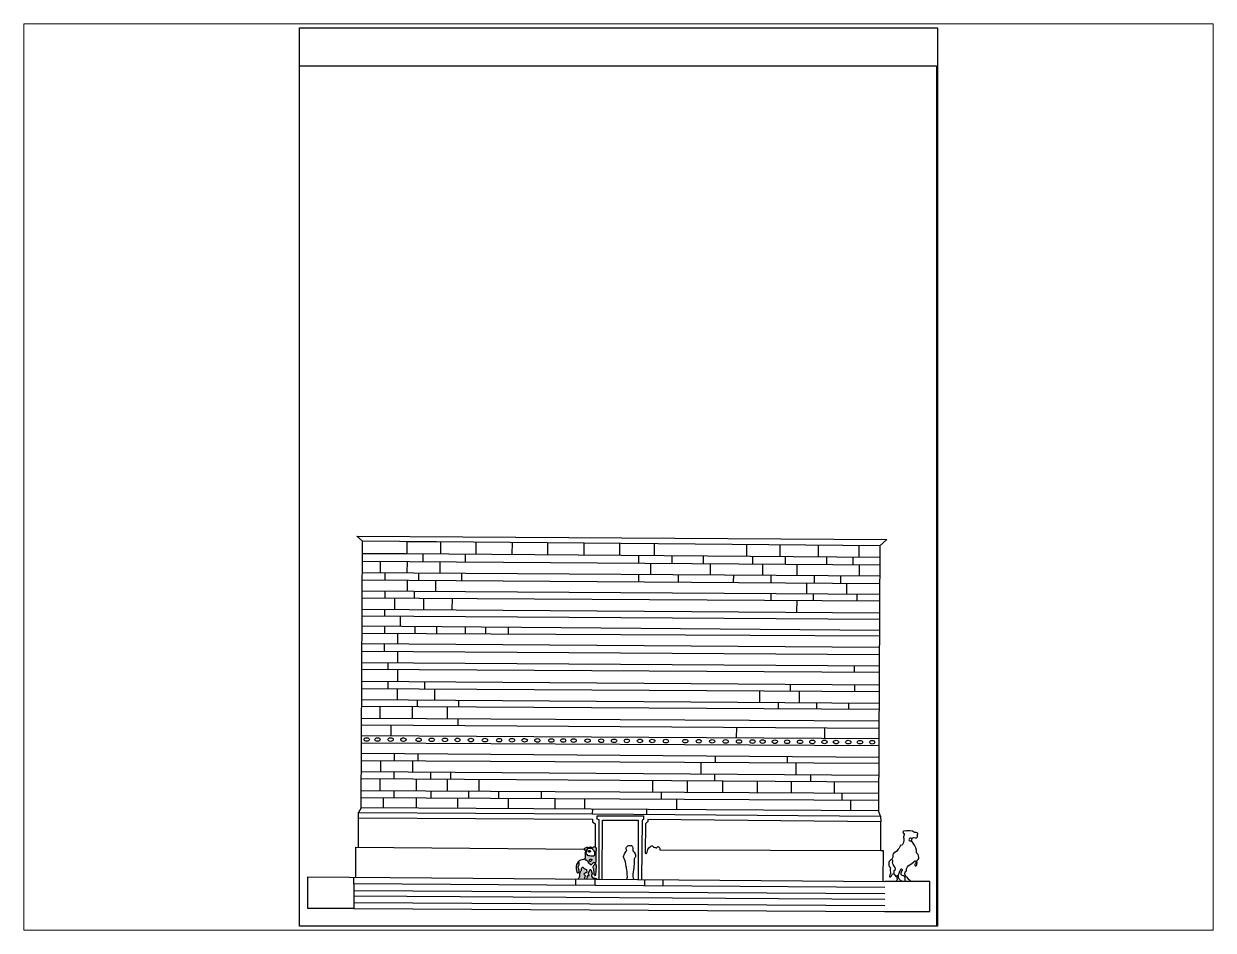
# Paper-space layout 'Layout1' of a CAD drawing. Header units: inches. Extents: x 1.05 to 9.45, y 0.8 to 7.2.
# The model-space entities are those that its viewports show. They can reach past a viewport. Long polylines and large blocks are cut down to what shows.
import ezdxf

# ---------------------------------------------------------------- set-up
doc = ezdxf.new("R2010")
doc.units = ezdxf.units.IN
doc.header["$MEASUREMENT"] = 0
doc.layers.add('Layer1', color=30, linetype='Continuous', lineweight=30)
doc.layers.add('çziigi', color=10, linetype='Continuous')
picture_1 = doc.add_image_def('image1.jpg', size_in_pixel=(2029, 2740))

msp = doc.modelspace()

# ---------------------------------------------------------------- hatches: boundary and pattern name
at = {"layer": 'çziigi'}
h = msp.add_hatch(color=1, dxfattribs=at)
h.dxf.hatch_style = 1
h.paths.add_polyline_path([(98.13, 22.77), (98.13, 23.8), (98.13, 24.65), (98.17, 25.24), (98.17, 25.6), (98.06, 25.91), (97.76, 26.09), (97.52, 26.21), (97.21, 26.11), (97, 25.99), (96.81, 25.79), (96.57, 26.02), (96.31, 26.07), (96.07, 26.07), (95.82, 26.02), (95.55, 25.93), (95.46, 25.93), (95.37, 26.03), (95.21, 26.01), (95.01, 25.97), (94.8, 25.91), (94.5, 25.8), (94.22, 25.63), (94.15, 25.47), (94.34, 25.11), (94.52, 24.96), (94.52, 24.61), (94.41, 24.4), (94.38, 24.19), (94.46, 23.86), (94.46, 23.26), (94.46, 22.89), (94.4, 22.6), (94.32, 22.26), (94.44, 21.98), (94.74, 21.89), (95.03, 21.75), (95.2, 21.47), (95.4, 21.12), (95.67, 20.84), (95.97, 20.61), (96.3, 20.33), (96.41, 20.33), (96.69, 20.53), (96.96, 20.81), (97.23, 21.01), (97.44, 21.1), (97.74, 21.1), (98.04, 21.21), (98.13, 21.57), (98.13, 22.14)])
h.paths.add_polyline_path([(95.91, 21.95), (96.05, 22.08), (96.26, 22.17), (96.48, 22.17), (96.61, 22.05), (96.61, 21.82), (96.47, 21.63), (96.28, 21.48), (96.19, 21.41), (96.1, 21.41), (96.01, 21.49), (95.93, 21.59), (95.91, 21.73)], flags=16)
h.paths.add_polyline_path([(95.34, 23.42), (95.07, 23.66), (94.91, 23.88), (94.8, 24.05), (94.8, 24.33), (94.81, 24.85), (94.98, 25.16), (95.19, 25.48), (95.48, 25.74), (95.82, 25.81), (96.25, 25.81), (96.6, 25.74), (96.86, 25.59), (97.04, 25.38), (97.22, 25.09), (97.36, 24.88), (97.51, 24.57), (97.57, 24.16), (97.57, 23.81), (97.53, 23.54), (97.39, 23.3), (97.23, 23.18), (96.97, 23.15), (96.63, 23.15), (96.31, 23.19), (95.93, 23.24), (95.63, 23.28)], flags=16)
h.paths.add_polyline_path([(95.55, 24.53), (95.46, 24.65), (95.46, 24.74), (95.55, 24.96), (95.75, 25.07), (95.94, 25.07), (96.14, 24.98), (96.21, 24.84), (96.21, 24.66), (96.11, 24.53), (95.94, 24.47), (95.77, 24.47)], flags=0)
h.paths.add_polyline_path([(92.27, 19.88), (92.37, 20.04), (92.43, 20.23), (92.52, 20.5), (92.52, 20.81), (92.46, 21.1), (92.38, 21.22), (92.31, 21.22), (92.17, 21.12), (92.03, 21.02), (91.83, 20.74), (91.59, 20.35), (91.5, 19.87), (91.5, 19.44), (91.5, 18.95), (91.58, 18.43), (91.75, 17.91), (92.03, 17.68), (92.1, 17.68), (92.25, 17.8), (92.42, 18.01), (92.46, 18.22), (92.42, 18.5), (92.38, 18.78), (92.31, 19.01), (92.22, 19.23), (92.13, 19.43), (92.13, 19.55), (92.18, 19.73)])
h.paths.add_polyline_path([(94.97, 18.16), (94.93, 18.44), (94.86, 18.73), (94.58, 18.87), (94.33, 18.95), (94.07, 19.07), (93.91, 19.25), (93.69, 19.49), (93.53, 19.49), (93.3, 19.26), (93.19, 19.03), (93.19, 18.82), (93.19, 18.54), (93.15, 18.36), (93.03, 18.16), (92.91, 17.94), (92.78, 17.71), (92.7, 17.43), (92.7, 17.08), (92.7, 16.78), (92.65, 16.51), (92.59, 16.18), (92.38, 15.97), (92.2, 15.78), (92.2, 15.58), (94.16, 15.57), (94.24, 15.64), (94.27, 15.73), (94.27, 15.86), (94.27, 16), (94.3, 16.17), (94.34, 16.32), (94.4, 16.54), (94.4, 16.77), (94.23, 16.99), (94.11, 17.13), (94.06, 17.26), (94.1, 17.38), (94.27, 17.46), (94.44, 17.54), (94.62, 17.6), (94.8, 17.65), (94.88, 17.74), (94.97, 17.94)])
h.paths.add_polyline_path([(96.74, 17.46), (96.57, 18.04), (96.42, 18.4), (96.32, 18.69), (96.2, 18.74), (96.12, 18.68), (95.94, 18.3), (95.75, 17.94), (95.61, 17.7), (95.53, 17.44), (95.53, 17.17), (95.66, 17.01), (95.83, 16.91), (95.83, 16.83), (95.78, 16.74), (95.66, 16.71), (95.53, 16.77), (95.3, 16.77), (95.16, 16.54), (95.2, 16.36), (95.2, 16.18), (95.09, 15.98), (94.98, 15.78), (94.98, 15.56), (98.2, 15.54), (98.23, 15.62), (98.19, 15.73), (97.98, 15.82), (97.67, 15.85), (97.32, 15.94), (96.99, 16.02), (96.75, 16.25), (96.53, 16.56), (96.53, 16.72), (96.7, 17.1)])
h.paths.add_polyline_path([(98.15, 19.28), (98.22, 19.69), (98.12, 20.11), (98.12, 20.41), (98, 20.61), (97.76, 20.66), (97.56, 20.42), (97.43, 20.13), (97.25, 19.91), (97.12, 19.75), (97.03, 19.54), (97.03, 19.38), (97.12, 19.2), (97.23, 18.99), (97.26, 18.92), (97.26, 18.78), (97.26, 18.53), (97.26, 18.3), (97.28, 18.04), (97.28, 17.68), (97.33, 17.3), (97.41, 16.96), (97.7, 16.77), (97.94, 16.91), (97.94, 17.31), (98.08, 18), (98.08, 18.53), (98.04, 18.96)])

# ---------------------------------------------------------------- linework, layer by layer
at = {"layer": 'Layer1'}
msp.add_lwpolyline([(210.95, 297), (210.95, 0), (0, 0), (0, 297)], close=True, dxfattribs=at)
at = {"layer": 'çziigi'}
for p, q in [((20.81, 127.27), (18.91, 128.92)), ((18.91, 128.92), (194.17, 127.84)), ((20.36, 39.12), (20.81, 127.27)), ((191.89, 125.77), (20.81, 127.27)), ((35.63, 123.1), (35.63, 127.14)), ((35.63, 127.14), (46.66, 127.05)), ((46.66, 127.05), (46.66, 123.01)), ((58.42, 122.93), (58.42, 126.94)), ((70.28, 126.84), (70.25, 122.84)), ((81.97, 126.74), (81.97, 122.75)), ((94.01, 126.63), (94.01, 122.66)), ((105.79, 126.53), (105.79, 122.57)), ((117.37, 122.48), (117.4, 126.42)), ((147.9, 122.25), (147.9, 126.16)), ((158.9, 122.17), (158.93, 126.06)), ((171.56, 122.07), (171.59, 125.95)), ((194.17, 127.84), (191.89, 125.77)), ((191.87, 121.92), (20.79, 123.21)), ((20.79, 123.21), (40.79, 123.06)), ((40.79, 123.06), (40.79, 120.55)), ((54.8, 122.95), (54.78, 120.45)), ((112.13, 122.52), (112.13, 120.04)), ((123.19, 119.96), (123.21, 122.44)), ((133.59, 119.89), (133.61, 122.36)), ((149.89, 119.77), (149.89, 122.23)), ((160.71, 119.7), (160.73, 122.15)), ((174.37, 119.6), (174.39, 122.05)), ((182.99, 121.98), (182.97, 119.54)), ((185.01, 121.97), (185.01, 125.83)), ((191.89, 125.77), (191.41, 38.14)), ((20.78, 120.69), (191.86, 119.47)), ((26.67, 120.65), (26.65, 116.89)), ((35.57, 120.59), (35.54, 116.83)), ((46.4, 120.51), (46.37, 116.76)), ((116.03, 120.01), (116.03, 116.31)), ((135.83, 119.87), (135.83, 116.5)), ((153.06, 119.75), (153.06, 116.07)), ((164.46, 119.67), (164.46, 115.99)), ((185.03, 119.52), (185.03, 115.86)), ((20.75, 114.52), (191.82, 113.32)), ((20.76, 116.92), (191.84, 115.82)), ((28.23, 116.87), (28.23, 114.47)), ((35.57, 114.42), (35.57, 110.81)), ((39.32, 116.8), (39.32, 114.39)), ((45.02, 114.35), (45, 110.75)), ((53.56, 116.71), (53.54, 114.29)), ((112.07, 116.33), (112.05, 113.88)), ((125.18, 116.25), (125.18, 113.79)), ((135.83, 116.5), (135.83, 116.18)), ((143.45, 116.13), (143.43, 113.66)), ((155.83, 116.05), (155.81, 113.58)), ((170.23, 115.96), (170.23, 113.48)), ((178.87, 115.9), (178.87, 113.41)), ((20.73, 110.9), (191.8, 109.81)), ((28.21, 110.86), (28.2, 108.48)), ((37.99, 108.43), (37.99, 110.79)), ((167.67, 113.49), (167.67, 109.96)), ((180.87, 113.4), (180.85, 109.88)), ((20.72, 108.52), (191.79, 107.58)), ((31.4, 108.46), (31.38, 104.75)), ((41.16, 104.68), (41.16, 108.41)), ((50.44, 108.36), (50.42, 104.62)), ((155.87, 110.04), (155.85, 107.78)), ((164.41, 107.73), (164.38, 103.83)), ((169.87, 109.95), (169.87, 107.92)), ((169.87, 107.92), (169.87, 107.7)), ((184.24, 109.85), (184.24, 107.63)), ((191.76, 101.39), (20.69, 102.46)), ((20.7, 104.82), (191.77, 103.64)), ((28.09, 104.77), (28.09, 102.42)), ((33.25, 102.38), (33.25, 99.03)), ((191.74, 97.76), (20.67, 99.13)), ((28.16, 96.83), (28.16, 99.07)), ((38.17, 98.99), (38.17, 96.78)), ((45.4, 96.74), (45.4, 98.93)), ((54.83, 98.86), (54.82, 96.69)), ((61.58, 96.65), (61.58, 98.8)), ((69.13, 96.61), (69.13, 98.74)), ((20.66, 96.87), (191.73, 95.94)), ((32.43, 96.81), (32.41, 93.3)), ((20.63, 90.97), (191.7, 89.79)), ((191.71, 92.12), (20.64, 93.39)), ((28.1, 90.92), (28.1, 93.34)), ((32.45, 90.89), (32.43, 87.1)), ((20.61, 87.18), (191.67, 86.05)), ((29.17, 87.13), (29.17, 84.87)), ((20.6, 84.92), (191.66, 83.98)), ((32.44, 84.85), (32.44, 80.95)), ((183.38, 86.11), (183.38, 84.02)), ((20.58, 81.04), (191.64, 79.78)), ((29.23, 80.97), (29.22, 78.49)), ((41.38, 80.88), (41.38, 78.42)), ((162.21, 80), (162.21, 77.76)), ((183.51, 79.84), (183.51, 77.65)), ((20.55, 74.92), (191.61, 73.75)), ((20.56, 78.54), (191.63, 77.6)), ((32.34, 78.47), (32.31, 74.84)), ((38.87, 74.79), (38.86, 72.64)), ((44.62, 78.41), (44.6, 74.75)), ((152.09, 77.82), (152.07, 74.02)), ((165.23, 77.75), (165.23, 73.93)), ((20.53, 72.74), (191.6, 71.8)), ((26.52, 72.71), (26.52, 68.79)), ((37.25, 72.65), (37.25, 68.73)), ((48.84, 72.58), (48.82, 68.67)), ((52.55, 74.7), (52.55, 72.56)), ((158.3, 73.97), (158.29, 71.98)), ((170.91, 73.89), (170.9, 71.91)), ((181.57, 73.81), (181.57, 71.86)), ((20.51, 68.82), (191.58, 67.88)), ((52.5, 66.39), (52.51, 68.65)), ((20.48, 62.99), (191.54, 62.05)), ((20.5, 66.61), (191.56, 65.41)), ((30.22, 66.54), (30.2, 62.93)), ((144.44, 65.74), (144.43, 62.31)), ((173.54, 65.53), (173.54, 62.15)), ((191.53, 59.63), (20.47, 60.5)), ((191.51, 55.79), (20.45, 57.09)), ((31.27, 57.01), (31.26, 54.61)), ((39.09, 56.95), (39.09, 54.57)), ((137.42, 56.2), (137.41, 54.07)), ((161.25, 56.02), (161.25, 53.94)), ((191.5, 53.79), (20.44, 54.66)), ((26.75, 54.63), (26.75, 50.98)), ((37.41, 54.58), (37.41, 50.9)), ((132.73, 54.09), (132.73, 50.23)), ((164.1, 53.93), (164.1, 50)), ((191.46, 47.61), (20.41, 48.76)), ((191.48, 49.81), (20.42, 51.03)), ((26.61, 48.71), (26.59, 44.7)), ((31.14, 50.95), (31.14, 48.68)), ((38.64, 44.64), (38.64, 48.63)), ((43.36, 50.86), (43.36, 48.6)), ((48.79, 48.57), (48.79, 44.59)), ((49.98, 50.81), (49.97, 48.56)), ((59.25, 48.49), (59.25, 44.54)), ((116.72, 48.11), (116.72, 44.24)), ((128.17, 48.03), (128.17, 44.19)), ((137.27, 50.19), (137.27, 47.97)), ((139.95, 44.13), (139.97, 47.95)), ((151.35, 47.88), (151.33, 44.07)), ((162.59, 47.8), (162.59, 44.01)), ((168.94, 49.97), (168.94, 47.76)), ((176.82, 47.7), (176.82, 43.94)), ((191.44, 43.86), (20.39, 44.74)), ((31.21, 44.68), (31.2, 42.49)), ((43.41, 44.62), (43.41, 42.43)), ((55.89, 44.55), (55.89, 42.36)), ((65.76, 44.5), (65.75, 42.3)), ((79.95, 44.43), (79.95, 42.23)), ((119.61, 44.23), (119.61, 42.01)), ((179.36, 43.92), (179.36, 41.68)), ((20.38, 42.55), (191.43, 41.62)), ((27.62, 42.51), (27.62, 39.08)), ((38.71, 39.02), (38.73, 42.45)), ((52.28, 42.38), (52.26, 38.94)), ((69.13, 38.84), (69.13, 42.29)), ((84.4, 42.2), (84.4, 38.75)), ((94.23, 42.15), (94.23, 38.7)), ((124.75, 38.52), (124.77, 41.98)), ((182.2, 41.67), (182.18, 38.19)), ((19.48, 35.78), (19.49, 37.53)), ((19.48, 26.16), (19.48, 35.78)), ((19.48, 35.78), (96.83, 35.33)), ((20.36, 39.12), (19.49, 37.53)), ((19.49, 37.53), (96.93, 37.09)), ((191.41, 38.14), (20.36, 39.12)), ((96.93, 37.09), (96.94, 38.68)), ((96.93, 37.09), (192.16, 36.38)), ((98.42, 35.4), (98.42, 36.46)), ((98.42, 36.46), (113.71, 36.46)), ((99.07, 35.12), (98.42, 35.4)), ((113.71, 36.46), (113.71, 35.3)), ((114.89, 36.96), (114.89, 38.58)), ((192.16, 36.38), (191.41, 38.14)), ((192.16, 36.38), (192.17, 34.54)), ((96.83, 35.33), (96.83, 34.54)), ((96.83, 34.54), (97.76, 33.86)), ((97.76, 33.86), (97.76, 26.09)), ((99.07, 15.53), (99.07, 35.12)), ((100.13, 15.52), (100.15, 35.03)), ((100.15, 35.03), (111.96, 35.03)), ((111.96, 35.03), (111.96, 15.43)), ((113.25, 35.03), (113.1, 15.42)), ((113.71, 35.3), (113.25, 35.03)), ((114.42, 33.86), (114.27, 24.17)), ((115.19, 34.64), (114.42, 33.86)), ((115.2, 35.25), (115.19, 34.64)), ((192.17, 34.54), (115.2, 35.25)), ((192.17, 24.97), (192.17, 34.54)), ((200.04, 31.5), (199.66, 31.42)), ((200.45, 31.44), (200.04, 31.5)), ((200.87, 31.52), (200.45, 31.44)), ((201.96, 31.52), (200.87, 31.52)), ((202.67, 31.37), (201.96, 31.52)), ((199.69, 27.69), (199.39, 27.03)), ((199.66, 31.42), (199.5, 31.22)), ((199.5, 31.22), (199.73, 30.64)), ((199.87, 28.42), (199.69, 27.69)), ((199.73, 30.64), (200.09, 30.54)), ((199.81, 29.85), (199.73, 29.51)), ((199.73, 29.51), (199.73, 29.28)), ((199.73, 29.28), (199.87, 29.01)), ((200.09, 30.54), (199.81, 29.85)), ((199.87, 29.01), (199.87, 28.42)), ((201.54, 28.82), (201.52, 28.6)), ((201.52, 28.6), (201.6, 28.35)), ((201.72, 29.02), (201.54, 28.82)), ((201.6, 28.35), (201.78, 28.18)), ((201.99, 29.09), (201.72, 29.02)), ((201.78, 28.18), (202.12, 28.13)), ((202.3, 29.09), (201.99, 29.09)), ((202.12, 28.13), (202.34, 28.3)), ((202.64, 27.73), (202.12, 28.13)), ((202.5, 28.91), (202.3, 29.09)), ((202.34, 28.3), (202.53, 28.61)), ((202.5, 28.91), (202.82, 29.21)), ((202.53, 28.61), (202.5, 28.91)), ((203.38, 26.77), (202.64, 27.73)), ((203.33, 30.99), (202.67, 31.37)), ((202.82, 29.21), (203.17, 29.33)), ((203.17, 29.33), (203.61, 29.25)), ((203.92, 30.99), (203.33, 30.99)), ((203.61, 29.25), (203.92, 29.25)), ((204.41, 30.79), (203.92, 30.99)), ((203.92, 29.25), (204.25, 29.39)), ((204.12, 30.22), (204.41, 30.45)), ((204.31, 29.96), (204.12, 30.22)), ((204.25, 29.39), (204.35, 29.65)), ((204.35, 29.65), (204.31, 29.96)), ((204.41, 30.45), (204.41, 30.79)), ((18.64, 16.17), (18.64, 26.17)), ((18.64, 26.17), (93.98, 25.47)), ((94.15, 25.47), (93.98, 25.47)), ((94.22, 25.63), (94.15, 25.47)), ((94.15, 25.47), (94.34, 25.11)), ((94.5, 25.8), (94.22, 25.63)), ((94.34, 25.11), (94.52, 24.96)), ((94.41, 24.4), (94.38, 24.19)), ((94.38, 24.19), (94.46, 23.86)), ((94.52, 24.61), (94.41, 24.4)), ((94.46, 23.86), (94.46, 23.26)), ((94.8, 25.91), (94.5, 25.8)), ((94.52, 24.96), (94.52, 24.61)), ((95.01, 25.97), (94.8, 25.91)), ((94.81, 24.85), (94.8, 24.33)), ((94.8, 24.05), (94.8, 24.33)), ((94.91, 23.88), (94.8, 24.05)), ((94.98, 25.16), (94.81, 24.85)), ((95.07, 23.66), (94.91, 23.88)), ((94.98, 25.16), (95.19, 25.48)), ((95.21, 26.01), (95.01, 25.97)), ((95.34, 23.42), (95.07, 23.66)), ((95.19, 25.48), (95.48, 25.74)), ((95.37, 26.03), (95.21, 26.01)), ((95.46, 25.93), (95.37, 26.03)), ((95.55, 25.93), (95.46, 25.93)), ((95.46, 24.74), (95.55, 24.96)), ((95.46, 24.65), (95.46, 24.74)), ((95.55, 24.53), (95.46, 24.65)), ((95.48, 25.74), (95.82, 25.81)), ((95.82, 26.02), (95.55, 25.93)), ((95.55, 24.96), (95.75, 25.07)), ((95.77, 24.47), (95.55, 24.53)), ((95.75, 25.07), (95.94, 25.07)), ((95.94, 24.47), (95.77, 24.47)), ((96.07, 26.07), (95.82, 26.02)), ((95.82, 25.81), (96.25, 25.81)), ((95.94, 25.07), (96.14, 24.98)), ((96.11, 24.53), (95.94, 24.47)), ((96.31, 26.07), (96.07, 26.07)), ((96.21, 24.66), (96.11, 24.53)), ((96.14, 24.98), (96.21, 24.84)), ((96.21, 24.84), (96.21, 24.66)), ((96.25, 25.81), (96.6, 25.74)), ((96.57, 26.02), (96.31, 26.07)), ((96.81, 25.79), (96.57, 26.02)), ((96.6, 25.74), (96.86, 25.59)), ((97, 25.99), (96.81, 25.79)), ((96.86, 25.59), (97.04, 25.38)), ((97.21, 26.11), (97, 25.99)), ((97.04, 25.38), (97.22, 25.09)), ((97.52, 26.21), (97.21, 26.11)), ((97.22, 25.09), (97.36, 24.88)), ((97.36, 24.88), (97.51, 24.57)), ((97.51, 24.57), (97.57, 24.16)), ((97.76, 26.09), (97.52, 26.21)), ((97.57, 23.81), (97.53, 23.54)), ((97.57, 24.16), (97.57, 23.81)), ((98.06, 25.91), (97.76, 26.09)), ((98.17, 25.6), (98.06, 25.91)), ((98.13, 24.65), (98.17, 25.24)), ((98.13, 23.8), (98.13, 24.65)), ((98.13, 22.77), (98.13, 23.8)), ((98.17, 25.24), (98.17, 25.6)), ((107.21, 23.32), (107.36, 23.64)), ((107.36, 23.64), (107.54, 24.14)), ((107.54, 24.14), (107.77, 24.5)), ((107.77, 24.5), (107.97, 24.8)), ((107.97, 24.8), (108.18, 25.06)), ((108, 25.92), (108.13, 26.15)), ((108, 25.69), (108, 25.92)), ((108, 25.42), (108, 25.69)), ((108.18, 25.06), (108, 25.42)), ((108.13, 26.15), (108.33, 26.36)), ((108.33, 26.36), (108.61, 26.52)), ((108.61, 26.52), (108.84, 26.65)), ((108.84, 26.65), (109.19, 26.72)), ((109.19, 26.72), (109.5, 26.72)), ((109.5, 26.72), (109.83, 26.63)), ((109.83, 26.63), (110.03, 26.43)), ((110.03, 26.43), (110.16, 26.22)), ((110.16, 26.22), (110.22, 25.78)), ((110.22, 25.78), (110.22, 25.31)), ((110.22, 25.31), (110.22, 24.96)), ((110.22, 24.96), (110.42, 24.73)), ((110.42, 24.73), (110.68, 24.43)), ((110.68, 24.43), (110.97, 23.89)), ((110.97, 23.89), (111.06, 23.55)), ((114.27, 24.17), (114.57, 24.1)), ((114.57, 24.1), (114.65, 24.01)), ((114.65, 24.01), (114.78, 24.06)), ((114.78, 24.06), (114.9, 24.25)), ((114.9, 24.25), (115.01, 24.44)), ((115.01, 24.44), (115.06, 24.93)), ((115.06, 24.93), (115.18, 25.36)), ((115.18, 25.36), (115.56, 25.88)), ((115.56, 25.88), (115.9, 26.19)), ((115.9, 26.19), (116.14, 26.43)), ((116.14, 26.43), (116.4, 26.55)), ((116.4, 26.55), (116.64, 26.53)), ((116.64, 26.53), (116.85, 26.42)), ((116.85, 26.42), (116.97, 26.29)), ((116.97, 26.29), (117.05, 26.16)), ((117.05, 26.16), (117.09, 26.08)), ((117.09, 26.08), (117.22, 26.08)), ((117.22, 26.08), (117.47, 26.05)), ((117.47, 26.05), (117.72, 25.99)), ((117.72, 25.99), (117.96, 25.9)), ((117.96, 25.9), (118.08, 25.85)), ((118.08, 25.85), (118.16, 25.93)), ((118.16, 25.93), (118.2, 26.04)), ((118.2, 26.04), (118.25, 26.15)), ((118.25, 26.15), (118.36, 26.23)), ((118.36, 26.23), (118.55, 26.29)), ((118.55, 26.29), (118.72, 26.25)), ((118.72, 26.25), (118.88, 26.17)), ((118.88, 26.17), (118.94, 26.04)), ((118.94, 26.04), (119.03, 25.92)), ((119.03, 25.92), (119.1, 25.66)), ((119.1, 25.66), (119.17, 25.43)), ((119.17, 25.43), (119.17, 25.27)), ((119.17, 25.27), (119.25, 25.27)), ((119.25, 25.27), (192.17, 24.97)), ((192.17, 24.97), (192.94, 24.97)), ((192.94, 24.97), (192.86, 14.78)), ((196.35, 23.52), (196.41, 24.06)), ((196.64, 24.32), (196.41, 24.06)), ((196.89, 24.39), (196.64, 24.32)), ((197.35, 24.73), (196.89, 24.39)), ((197.93, 25.47), (197.35, 24.73)), ((198.3, 25.82), (197.93, 25.47)), ((198.48, 26.23), (198.3, 25.82)), ((198.66, 26.65), (198.48, 26.23)), ((199.18, 26.8), (198.66, 26.65)), ((199.39, 27.03), (199.18, 26.8)), ((203.75, 25.93), (203.38, 26.77)), ((203.96, 25.12), (203.75, 25.93)), ((203.96, 24.24), (203.96, 25.12)), ((204.51, 23.68), (203.96, 24.24)), ((204.71, 23.24), (204.51, 23.68)), ((91.59, 20.35), (91.5, 19.87)), ((91.5, 19.87), (91.5, 19.44)), ((91.83, 20.74), (91.59, 20.35)), ((92.17, 21.23), (91.83, 20.74)), ((92.17, 21.12), (92, 21)), ((92.13, 19.55), (92.18, 19.73)), ((92.46, 21.63), (92.17, 21.23)), ((92.31, 21.22), (92.17, 21.12)), ((92.18, 19.73), (92.27, 19.88)), ((92.27, 19.88), (92.37, 20.04)), ((92.38, 21.22), (92.31, 21.22)), ((92.37, 20.04), (92.43, 20.23)), ((92.46, 21.1), (92.38, 21.22)), ((92.43, 20.23), (92.52, 20.5)), ((92.88, 21.83), (92.46, 21.63)), ((92.52, 20.81), (92.46, 21.1)), ((92.52, 20.5), (92.52, 20.81)), ((93.46, 21.96), (92.88, 21.83)), ((93.92, 22.05), (93.46, 21.96)), ((94.32, 22.26), (93.92, 22.05)), ((94.4, 22.6), (94.32, 22.26)), ((94.32, 22.26), (94.44, 21.98)), ((94.46, 22.89), (94.4, 22.6)), ((94.44, 21.98), (94.74, 21.89)), ((94.46, 23.26), (94.46, 22.89)), ((94.74, 21.89), (95.03, 21.75)), ((95.03, 21.75), (95.2, 21.47)), ((95.2, 21.47), (95.4, 21.12)), ((95.63, 23.28), (95.34, 23.42)), ((95.4, 21.12), (95.67, 20.84)), ((95.93, 23.24), (95.63, 23.28)), ((95.67, 20.84), (95.97, 20.61)), ((95.91, 21.95), (96.05, 22.08)), ((95.91, 21.73), (95.91, 21.95)), ((95.93, 21.59), (95.91, 21.73)), ((96.31, 23.19), (95.93, 23.24)), ((96.01, 21.49), (95.93, 21.59)), ((95.97, 20.61), (96.3, 20.33)), ((96.1, 21.41), (96.01, 21.49)), ((96.05, 22.08), (96.26, 22.17)), ((96.19, 21.41), (96.1, 21.41)), ((96.28, 21.48), (96.19, 21.41)), ((96.26, 22.17), (96.48, 22.17)), ((96.47, 21.63), (96.28, 21.48)), ((96.3, 20.33), (96.41, 20.33)), ((96.63, 23.15), (96.31, 23.19)), ((96.41, 20.33), (96.69, 20.53)), ((96.61, 21.82), (96.47, 21.63)), ((96.48, 22.17), (96.61, 22.05)), ((96.61, 22.05), (96.61, 21.82)), ((96.97, 23.15), (96.63, 23.15)), ((96.69, 20.53), (96.96, 20.81)), ((96.96, 20.81), (97.23, 21.01)), ((97.23, 23.18), (96.97, 23.15)), ((97.12, 19.75), (97.03, 19.54)), ((97.25, 19.91), (97.12, 19.75)), ((97.39, 23.3), (97.23, 23.18)), ((97.23, 21.01), (97.44, 21.1)), ((97.43, 20.13), (97.25, 19.91)), ((97.53, 23.54), (97.39, 23.3)), ((97.56, 20.42), (97.43, 20.13)), ((97.44, 21.1), (97.74, 21.1)), ((97.76, 20.66), (97.56, 20.42)), ((97.74, 21.1), (98.04, 21.21)), ((98, 20.61), (97.76, 20.66)), ((98.12, 20.41), (98, 20.61)), ((98.04, 21.21), (98.13, 21.57)), ((98.12, 20.11), (98.12, 20.41)), ((98.22, 19.69), (98.12, 20.11)), ((98.13, 22.14), (98.13, 22.77)), ((98.13, 21.57), (98.13, 22.14)), ((98.15, 19.28), (98.22, 19.69)), ((107.1, 23.09), (107.21, 23.32)), ((107.1, 22.95), (107.1, 23.09)), ((107.23, 22.64), (107.1, 22.95)), ((107.35, 22.35), (107.23, 22.64)), ((107.58, 21.84), (107.35, 22.35)), ((107.76, 21.3), (107.58, 21.84)), ((107.86, 20.55), (107.76, 21.3)), ((107.86, 20.23), (107.86, 20.55)), ((108.03, 19.86), (107.86, 20.23)), ((108.11, 19.53), (108.03, 19.86)), ((110.58, 19.84), (110.51, 19.41)), ((110.65, 20.36), (110.58, 19.84)), ((110.7, 21.93), (110.65, 21.55)), ((110.65, 21.55), (110.65, 20.36)), ((110.78, 22.52), (110.7, 22.32)), ((110.7, 22.32), (110.7, 21.93)), ((111, 22.69), (110.78, 22.52)), ((111.14, 22.93), (111, 22.69)), ((111.06, 23.55), (111.14, 23.22)), ((111.14, 23.22), (111.14, 22.93)), ((194.96, 21.4), (194.81, 21.09)), ((194.81, 21.09), (194.81, 20.76)), ((194.81, 20.76), (194.81, 20.18)), ((194.81, 20.18), (195.05, 19.63)), ((195.31, 21.72), (194.96, 21.4)), ((195.54, 21.92), (195.31, 21.72)), ((195.87, 22.03), (195.54, 21.92)), ((195.87, 22.03), (196.35, 22.96)), ((196.1, 21.84), (195.87, 22.03)), ((196.15, 21.63), (196.1, 21.84)), ((196.12, 21), (196.15, 21.26)), ((196.14, 20.64), (196.12, 21)), ((196.28, 20.38), (196.14, 20.64)), ((196.15, 21.26), (196.15, 21.63)), ((196.61, 19.86), (196.28, 20.38)), ((196.35, 22.96), (196.35, 23.52)), ((196.95, 19.35), (196.61, 19.86)), ((201.06, 19.65), (201.24, 19.96)), ((201.24, 19.96), (202.49, 20.68)), ((202.49, 20.68), (203.18, 21.28)), ((203.18, 21.28), (203.45, 21.58)), ((203.55, 20.55), (203.4, 20.38)), ((203.4, 20.38), (203.45, 20.16)), ((203.45, 21.58), (203.61, 21.63)), ((203.45, 20.16), (203.61, 20)), ((203.77, 20.68), (203.55, 20.55)), ((203.61, 21.63), (203.81, 21.48)), ((203.61, 20), (203.84, 20)), ((203.81, 21.01), (203.77, 20.68)), ((203.81, 21.48), (203.81, 21.01)), ((203.84, 20), (204.06, 20.08)), ((204.06, 20.08), (204.15, 20.29)), ((204.14, 21.56), (204.36, 21.78)), ((204.19, 21.11), (204.14, 21.56)), ((204.15, 20.77), (204.19, 21.11)), ((204.15, 20.52), (204.15, 20.77)), ((204.15, 20.29), (204.15, 20.52)), ((204.36, 21.78), (204.56, 22.04)), ((204.56, 22.04), (204.75, 22.37)), ((204.75, 22.71), (204.71, 23.24)), ((204.75, 22.37), (204.75, 22.71)), ((2.7, 5.88), (2.7, 16.29)), ((2.7, 16.29), (193.49, 14.78)), ((17.99, 14.04), (18.01, 16.17)), ((91.5, 19.44), (91.5, 18.95)), ((91.5, 18.95), (91.58, 18.43)), ((91.58, 18.43), (91.75, 17.91)), ((91.75, 17.91), (92.03, 17.68)), ((92.03, 17.68), (92.1, 17.68)), ((92.1, 17.68), (92.25, 17.8)), ((92.13, 19.43), (92.13, 19.55)), ((92.22, 19.23), (92.13, 19.43)), ((92.2, 15.78), (92.38, 15.97)), ((92.2, 15.58), (92.2, 15.78)), ((92.31, 19.01), (92.22, 19.23)), ((92.25, 17.8), (92.42, 18.01)), ((92.38, 18.78), (92.31, 19.01)), ((92.42, 18.5), (92.38, 18.78)), ((92.38, 15.97), (92.59, 16.18)), ((92.46, 18.22), (92.42, 18.5)), ((92.42, 18.01), (92.46, 18.22)), ((92.59, 16.18), (92.65, 16.51)), ((92.65, 16.51), (92.7, 16.78)), ((92.7, 17.43), (92.78, 17.71)), ((92.7, 17.08), (92.7, 17.43)), ((92.7, 16.78), (92.7, 17.08)), ((92.78, 17.71), (92.91, 17.94)), ((92.91, 17.94), (93.03, 18.16)), ((93.03, 18.16), (93.15, 18.36)), ((93.15, 18.36), (93.19, 18.54)), ((93.19, 19.03), (93.3, 19.26)), ((93.19, 18.82), (93.19, 19.03)), ((93.19, 18.54), (93.19, 18.82)), ((93.3, 19.26), (93.53, 19.49)), ((93.53, 19.49), (93.69, 19.49)), ((93.69, 19.49), (93.91, 19.25)), ((93.91, 19.25), (94.07, 19.07)), ((94.1, 17.38), (94.06, 17.26)), ((94.06, 17.26), (94.11, 17.13)), ((94.07, 19.07), (94.33, 18.95)), ((94.27, 17.46), (94.1, 17.38)), ((94.11, 17.13), (94.23, 16.99)), ((94.23, 16.99), (94.4, 16.77)), ((94.27, 15.73), (94.24, 15.64)), ((94.44, 17.54), (94.27, 17.46)), ((94.3, 16.17), (94.27, 16)), ((94.27, 16), (94.27, 15.86)), ((94.27, 15.86), (94.27, 15.73)), ((94.34, 16.32), (94.3, 16.17)), ((94.33, 18.95), (94.58, 18.87)), ((94.4, 16.54), (94.34, 16.32)), ((94.4, 16.77), (94.4, 16.54)), ((94.62, 17.6), (94.44, 17.54)), ((94.58, 18.87), (94.86, 18.73)), ((94.8, 17.65), (94.62, 17.6)), ((94.88, 17.74), (94.8, 17.65)), ((94.86, 18.73), (94.93, 18.44)), ((94.97, 17.94), (94.88, 17.74)), ((94.93, 18.44), (94.97, 18.16)), ((94.97, 18.16), (94.97, 17.94)), ((94.98, 15.78), (95.09, 15.98)), ((94.98, 15.56), (94.98, 15.78)), ((95.09, 15.98), (95.2, 16.18)), ((95.16, 16.54), (95.3, 16.77)), ((95.2, 16.36), (95.16, 16.54)), ((95.2, 16.18), (95.2, 16.36)), ((95.3, 16.77), (95.53, 16.77)), ((95.53, 17.44), (95.61, 17.7)), ((95.53, 17.17), (95.53, 17.44)), ((95.66, 17.01), (95.53, 17.17)), ((95.53, 16.77), (95.66, 16.71)), ((95.61, 17.7), (95.75, 17.94)), ((95.83, 16.91), (95.66, 17.01)), ((95.66, 16.71), (95.78, 16.74)), ((95.75, 17.94), (95.94, 18.3)), ((95.78, 16.74), (95.83, 16.83)), ((95.83, 16.83), (95.83, 16.91)), ((95.94, 18.3), (96.12, 18.68)), ((96.12, 18.68), (96.2, 18.74)), ((96.2, 18.74), (96.32, 18.69)), ((96.32, 18.69), (96.42, 18.4)), ((96.42, 18.4), (96.57, 18.04)), ((96.7, 17.1), (96.53, 16.72)), ((96.53, 16.72), (96.53, 16.56)), ((96.53, 16.56), (96.75, 16.25)), ((96.57, 18.04), (96.74, 17.46)), ((96.74, 17.46), (96.7, 17.1)), ((96.75, 16.25), (96.99, 16.02)), ((96.99, 16.02), (97.32, 15.94)), ((97.03, 19.54), (97.03, 19.38)), ((97.03, 19.38), (97.12, 19.2)), ((97.12, 19.2), (97.23, 18.99)), ((97.23, 18.99), (97.26, 18.92)), ((97.26, 18.92), (97.26, 18.78)), ((97.26, 18.78), (97.26, 18.53)), ((97.26, 18.53), (97.26, 18.3)), ((97.26, 18.3), (97.28, 18.04)), ((97.28, 18.04), (97.28, 17.68)), ((97.28, 17.68), (97.33, 17.3)), ((97.32, 15.94), (97.67, 15.85)), ((97.33, 17.3), (97.41, 16.96)), ((97.41, 16.96), (97.7, 16.77)), ((97.67, 15.85), (97.98, 15.82)), ((97.7, 16.77), (97.94, 16.91)), ((97.94, 17.31), (98.08, 18)), ((97.94, 16.91), (97.94, 17.31)), ((97.98, 15.82), (98.19, 15.73)), ((98.04, 18.96), (98.15, 19.28)), ((98.08, 18.53), (98.04, 18.96)), ((98.08, 18), (98.08, 18.53)), ((108.11, 19.13), (108.11, 19.53)), ((108.22, 18.68), (108.11, 19.13)), ((108.11, 15.46), (108.34, 15.91)), ((108.39, 17.98), (108.22, 18.68)), ((108.34, 15.91), (108.49, 16.21)), ((108.39, 17.65), (108.39, 17.98)), ((108.39, 17.35), (108.39, 17.65)), ((108.39, 16.94), (108.39, 17.35)), ((108.49, 16.59), (108.39, 16.94)), ((108.49, 16.21), (108.49, 16.59)), ((110.36, 17.81), (110.19, 17.32)), ((110.19, 17.32), (110.19, 16.87)), ((110.19, 16.87), (110.27, 16.31)), ((110.27, 16.31), (110.34, 15.84)), ((110.34, 15.84), (110.47, 15.7)), ((110.45, 18.59), (110.36, 17.81)), ((110.51, 19.41), (110.45, 18.59)), ((195.05, 19.63), (195.39, 19.3)), ((195.2, 16.96), (195.05, 16.52)), ((195.05, 16.52), (195.13, 16.3)), ((195.13, 16.3), (195.42, 16.3)), ((195.38, 17.46), (195.2, 16.96)), ((195.39, 19.3), (195.3, 18.83)), ((195.3, 18.83), (195.36, 18.33)), ((195.36, 18.33), (195.42, 17.9)), ((195.42, 17.9), (195.38, 17.46)), ((195.42, 16.3), (195.72, 16.69)), ((195.72, 16.69), (195.97, 17.11)), ((195.97, 17.11), (196.07, 17.26)), ((196.07, 17.26), (196.51, 17.43)), ((196.88, 16.97), (196.44, 17.28)), ((196.51, 17.43), (196.63, 17.68)), ((196.58, 18.06), (196.64, 18.39)), ((196.63, 17.68), (196.58, 18.06)), ((196.64, 18.39), (196.98, 18.62)), ((197.4, 16.31), (196.88, 16.97)), ((197.03, 19.01), (196.95, 19.35)), ((196.98, 18.62), (197.03, 19.01)), ((197.42, 16.45), (197.5, 16.76)), ((197.61, 16.25), (197.42, 16.45)), ((197.5, 16.76), (197.68, 16.81)), ((197.61, 15.95), (197.61, 16.25)), ((197.68, 15.49), (197.61, 15.95)), ((197.68, 16.81), (197.85, 16.62)), ((197.85, 16.62), (197.94, 16.22)), ((197.94, 16.22), (198.11, 15.89)), ((198.05, 16.94), (198.23, 17.52)), ((198.11, 16.4), (198.05, 16.94)), ((198.11, 15.89), (198.29, 15.68)), ((198.23, 17.52), (198.53, 18.23)), ((198.53, 18.23), (198.78, 18.83)), ((198.78, 18.83), (199.03, 18.92)), ((198.9, 17.86), (198.83, 17.55)), ((198.83, 17.55), (198.83, 17.26)), ((198.83, 17.26), (198.97, 17.02)), ((199.07, 18.18), (198.9, 17.86)), ((198.97, 17.02), (199.22, 16.85)), ((199.03, 18.92), (199.23, 18.77)), ((199.23, 18.48), (199.07, 18.18)), ((199.22, 16.85), (199.7, 16.72)), ((199.23, 18.77), (199.23, 18.48)), ((199.7, 16.72), (200.05, 16.55)), ((200.05, 16.55), (200.16, 16.7)), ((200.11, 16.35), (200.05, 16.55)), ((200.21, 16.02), (200.11, 16.35)), ((200.12, 17.27), (200.25, 17.84)), ((200.21, 17.01), (200.12, 17.27)), ((200.16, 16.7), (200.47, 16.57)), ((200.47, 16.57), (200.21, 17.01)), ((200.32, 15.68), (200.21, 16.02)), ((200.25, 17.84), (200.32, 17.98)), ((200.32, 17.98), (200.59, 18.16)), ((200.47, 16.57), (200.79, 16.19)), ((200.59, 18.16), (200.67, 18.55)), ((200.67, 18.55), (200.75, 18.91)), ((200.75, 18.91), (200.86, 19.21)), ((200.79, 16.19), (201.09, 15.87)), ((200.86, 19.21), (201.06, 19.65)), ((201.09, 15.87), (201.3, 15.51)), ((17.99, 14.04), (17.91, 5.88)), ((193.49, 12.84), (17.99, 14.04)), ((91.33, 13.54), (91.35, 15.59)), ((94.24, 15.64), (94.16, 15.57)), ((97.76, 13.5), (97.78, 15.54)), ((98.19, 15.73), (98.23, 15.62)), ((98.23, 15.62), (98.2, 15.54)), ((110.47, 15.7), (110.56, 15.56)), ((110.56, 15.56), (110.56, 15.44)), ((114.09, 15.41), (114.09, 13.39)), ((120.23, 13.34), (120.25, 15.36)), ((208.39, 14.78), (193.49, 14.78)), ((197.44, 15), (197.54, 15.2)), ((197.54, 14.78), (197.44, 15)), ((197.54, 15.2), (197.68, 15.49)), ((198.29, 15.68), (198.52, 15.43)), ((198.52, 15.43), (198.63, 15.21)), ((198.63, 15.21), (198.87, 15.09)), ((198.87, 15.09), (199.06, 14.98)), ((199.1, 14.89), (198.99, 14.78)), ((199.06, 14.98), (199.1, 14.89)), ((200.29, 14.96), (200.32, 15.21)), ((200.37, 14.78), (200.29, 14.96)), ((200.32, 15.46), (200.32, 15.68)), ((200.32, 15.21), (200.32, 15.46)), ((201.3, 15.51), (201.66, 15.35)), ((201.66, 15.35), (201.88, 15.14)), ((201.88, 15.14), (201.95, 14.98)), ((201.95, 14.98), (201.93, 14.78)), ((208.39, 4.89), (208.39, 14.78)), ((193.49, 8.81), (17.95, 9.96)), ((17.97, 11.77), (193.49, 10.81)), ((17.91, 5.88), (2.7, 5.88)), ((17.91, 5.88), (193.45, 4.89)), ((17.93, 7.84), (193.49, 6.79)), ((193.45, 4.89), (208.39, 4.89))]:
    msp.add_line(p, q, dxfattribs=at)
for centre in [(22.23, 61.73), (25.8, 61.71), (30.11, 61.69), (34.34, 61.67), (39.38, 61.64), (43.71, 61.62), (48.08, 61.59), (52.26, 61.57), (56.67, 61.54), (61.32, 61.52), (66.03, 61.49), (70.24, 61.47), (74.42, 61.45), (78.66, 61.42), (83.26, 61.4), (87.2, 61.38), (90.63, 61.36), (95.26, 61.33), (99.74, 61.31), (104.01, 61.29), (108.22, 61.26), (112.56, 61.24), (116.63, 61.22), (121.13, 61.19), (127.56, 61.16), (132.03, 61.13), (136.46, 61.11), (140.89, 61.08), (145.32, 61.06), (149.79, 61.03), (153.13, 61.02), (157.19, 60.99), (161.25, 60.97), (165.52, 60.95), (169.58, 60.93), (173.57, 60.9), (177.42, 60.88), (181.45, 60.86), (185.31, 60.84), (189.37, 60.82)]:
    msp.add_ellipse(centre, major_axis=(0.874, -0.005), ratio=0.675662, dxfattribs=at)

# ---------------------------------------------------------------- pictures from other files: only their frames are drawn
at = {"layer": 'Layer1'}
image = msp.add_image(picture_1, insert=(0, 0), size_in_units=(210.6, 284.4), dxfattribs=at)
image.dxf.flags = 7

psp = doc.layouts.get("Layout1")

# ---------------------------------------------------------------- viewports
at = {"layer": 'çziigi'}
psp.add_viewport(center=(5.25, 4), size=(8.4, 6.4), view_center_point=(105.4767, 148.497), view_height=299.65024, dxfattribs=at)

doc.saveas('drawing.dxf')
